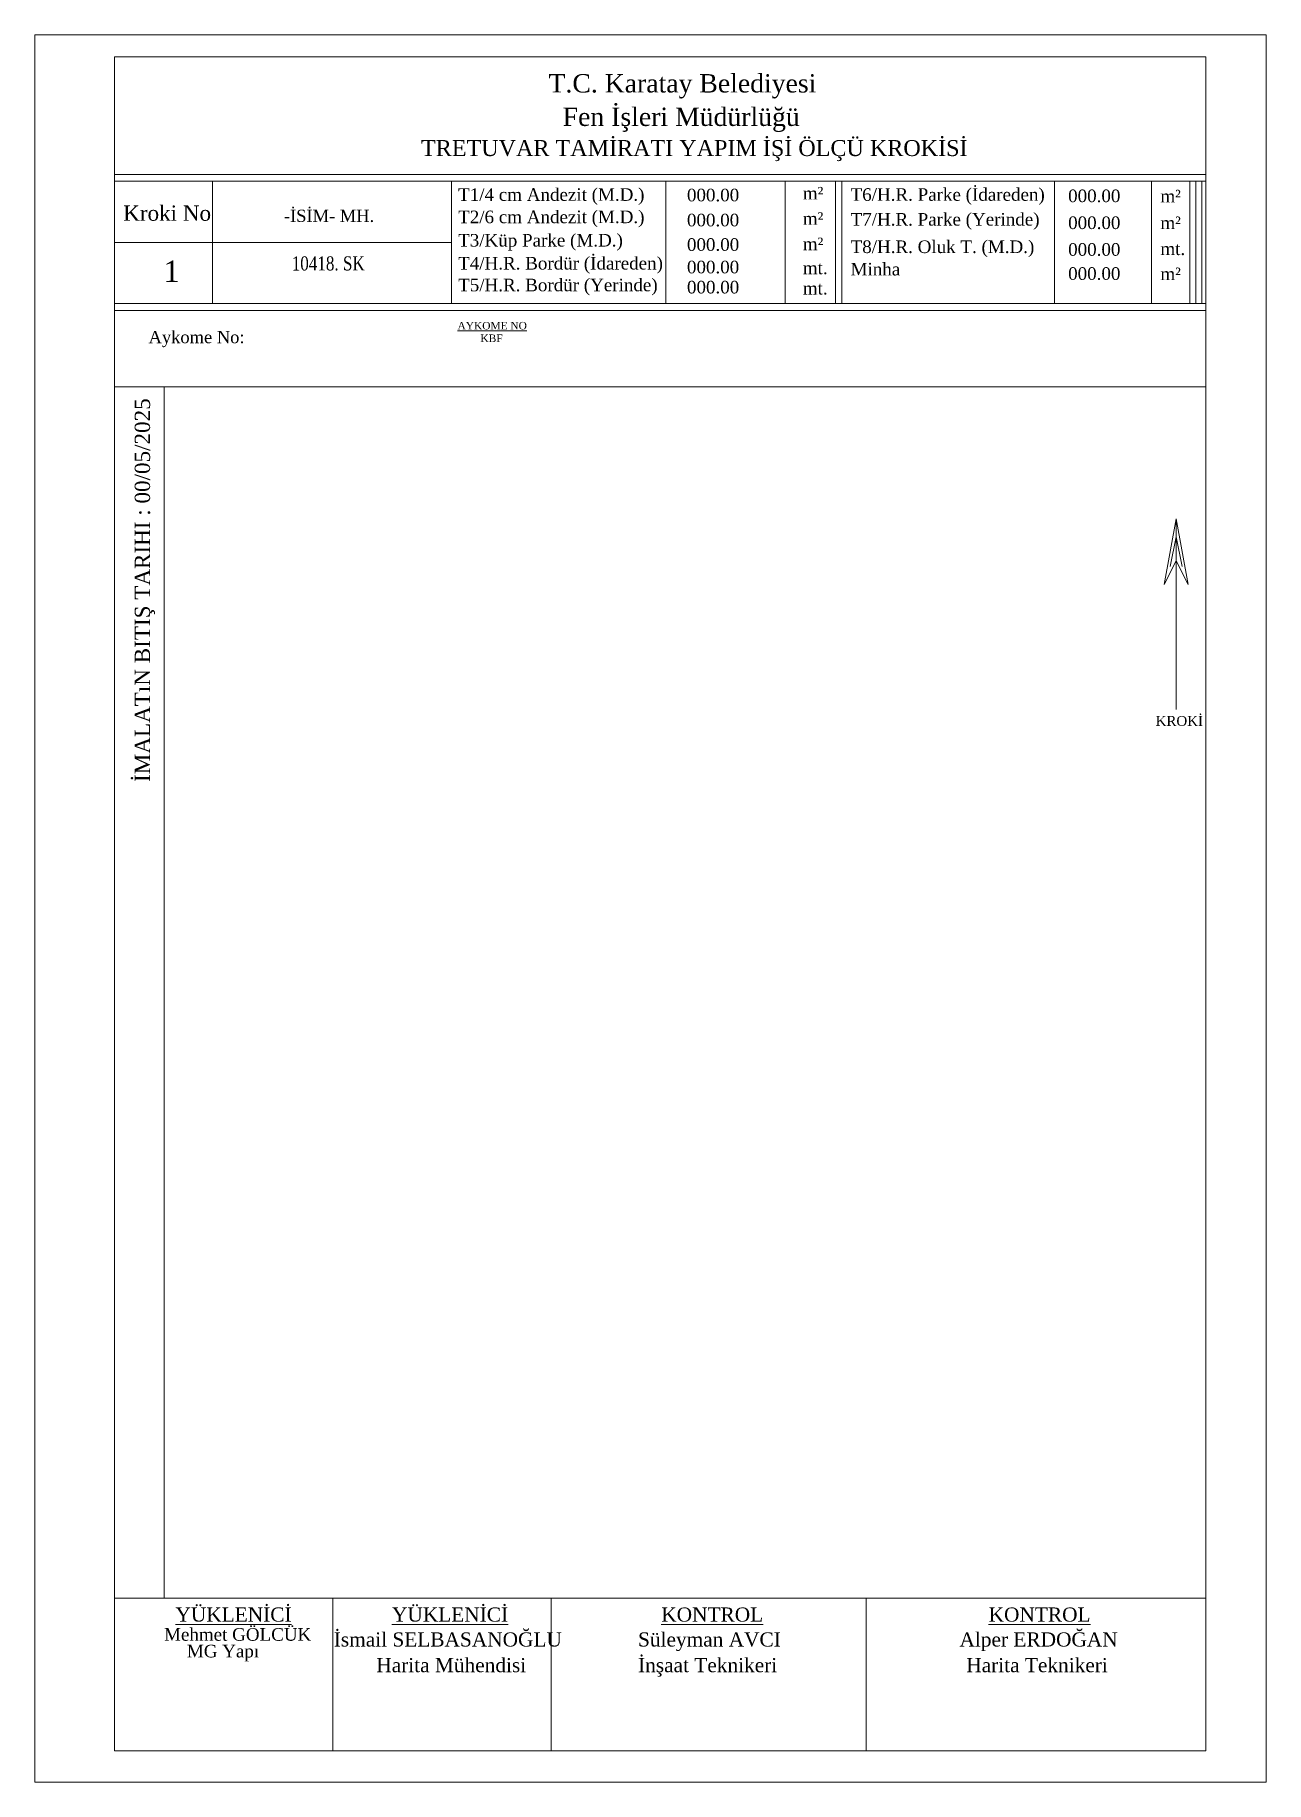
# Model space of a CAD drawing. Header units: metres. Extents: x -16.6 to 35.3, y -28 to 45.8.
import ezdxf

# ---------------------------------------------------------------- set-up
doc = ezdxf.new("R2010")
doc.units = ezdxf.units.M
doc.layers.add('CIZPEN', color=7, linetype='Continuous', lineweight=0, plot=False)
for name, color, linetype, lineweight in [('T_1_ANDEZİT_4CM', 232, 'Continuous', 5), ('T_2_ANDEZİT_6CM', 212, 'Continuous', 0), ('T_3_KÜP_PARKE', 85, 'Continuous', 5), ('T_4_İDRDN_BORDÜR', 1, 'Continuous', 5), ('T_5_YERİNDE_BORDÜR', 126, 'Continuous', 0), ('T_6_İDAREDEN_KLTPRK', 52, 'Continuous', 0), ('T_7_YERİNDE_KLTPRK', 152, 'Continuous', 0), ('T_8_OLUK_TAŞI', 40, 'Continuous', 0), ('T_KLIŞE', 18, 'Continuous', 0), ('T_KUTUCUK', 18, 'Continuous', 0), ('T_MİNHA', 18, 'Continuous', 0)]:
    doc.layers.add(name, color=color, linetype=linetype, lineweight=lineweight)
doc.styles.get("Standard").update_dxf_attribs({"font": 'times.ttf'})

# ---------------------------------------------------------------- blocks, each defined once
blk = doc.blocks.new('101')
at = {"layer": 'T_KLIŞE'}
for p, q in [((0, 45), (-2.8125, 29.53125)), ((2.8125, 29.53125), (0, 45)), ((0, 0), (0, 45)), ((0, 40.78125), (-1.40625, 33.75)), ((0, 40.78125), (1.40625, 33.75)), ((-2.8125, 29.53125), (0, 35.15625)), ((0, 35.15625), (2.8125, 29.53125))]:
    blk.add_line(p, q, dxfattribs=at)

msp = doc.modelspace()

# ---------------------------------------------------------------- linework, layer by layer
at = {"layer": 'CIZPEN'}
msp.add_lwpolyline([(-16.637, -27.954), (35.335, -27.954), (35.335, 45.799), (-16.637, 45.799), (-16.637, -27.954)], dxfattribs=at)
at = {"layer": 'T_KLIŞE'}
for p, q in [((32.791, 44.88), (-13.274, 44.88)), ((-13.274, -26.64), (-13.274, 44.88)), ((32.791, -26.64), (32.791, 44.88)), ((-13.274, 39.913), (32.791, 39.913)), ((-13.274, 39.622), (32.791, 39.622)), ((-9.143, 39.622), (-9.143, 34.458)), ((0.952, 39.622), (0.952, 34.458)), ((0.952, 39.622), (0.952, 34.458)), ((9.998, 39.622), (9.998, 34.458)), ((15.039, 39.622), (15.039, 34.458)), ((15.039, 39.622), (15.039, 34.458)), ((17.165, 39.622), (17.165, 34.458)), ((17.165, 39.622), (17.165, 34.458)), ((17.421, 39.622), (17.421, 34.458)), ((17.421, 39.622), (17.421, 34.458)), ((26.401, 39.622), (26.401, 34.458)), ((30.499, 39.622), (30.499, 34.458)), ((30.499, 39.622), (30.499, 34.458)), ((32.113, 39.622), (32.113, 34.458)), ((32.113, 39.622), (32.113, 34.458)), ((32.369, 39.622), (32.369, 34.458)), ((32.369, 39.622), (32.369, 34.458)), ((32.624, 39.622), (32.624, 34.458)), ((32.624, 39.622), (32.624, 34.458)), ((32.791, 39.622), (32.791, 34.458)), ((32.791, 39.622), (32.791, 34.458)), ((-13.274, 37.04), (0.952, 37.04)), ((-13.274, 34.458), (32.791, 34.458)), ((-13.274, 34.167), (32.791, 34.167)), ((-13.274, 30.951), (32.791, 30.951)), ((-11.18, -20.184), (-11.18, 30.951)), ((-13.274, -20.184), (32.791, -20.184)), ((-13.274, -20.184), (32.791, -20.184)), ((-4.061, -26.64), (-4.061, -20.184)), ((5.152, -26.64), (5.152, -20.184)), ((5.152, -20.184), (18.455, -20.184)), ((18.455, -20.184), (18.455, -26.64)), ((18.455, -20.184), (32.791, -20.184)), ((-13.274, -26.64), (32.791, -26.64)), ((-13.274, -26.64), (32.791, -26.64))]:
    msp.add_line(p, q, dxfattribs=at)
msp.add_polyline3d([(-11.18, 30.951, 0), (-11.18, -20.184, 0), (32.791, -20.184, 0), (32.791, 30.951, 0), (-11.18, 30.951, 0)], close=True, dxfattribs=at)
at = {"layer": 'T_KUTUCUK'}
msp.add_polyline3d([(-11.18, -20.184, 0), (32.791, -20.184, 0), (32.791, 30.951, 0), (-11.18, 30.951, 0), (-11.18, -20.184, 0)], close=True, dxfattribs=at)

# ---------------------------------------------------------------- block references
at = {"layer": 'T_KLIŞE', "xscale": 0.178847074508667, "yscale": 0.178847074508667}
msp.add_blockref('101', (31.538, 17.317), dxfattribs=at)

# ---------------------------------------------------------------- texts
at = {"layer": 'T_1_ANDEZİT_4CM'}
for s, height, p in [('T1/4 cm Andezit (M.D.)', 0.53115, (1.229, 38.795)), ('000.00', 0.5312, (10.888, 38.775)), ('m²', 0.5312, (15.779, 38.853))]:
    msp.add_text(s, height=height, rotation=0.01487, dxfattribs=at).set_placement(p)
at = {"layer": 'T_2_ANDEZİT_6CM'}
for s, height, p in [('T2/6 cm Andezit (M.D.)', 0.53115, (1.23, 37.852)), ('000.00', 0.5312, (10.888, 37.719)), ('m²', 0.5312, (15.779, 37.784))]:
    msp.add_text(s, height=height, rotation=0.01487, dxfattribs=at).set_placement(p)
at = {"layer": 'T_3_KÜP_PARKE'}
for s, height, p in [('T3/Küp Parke (M.D.)', 0.53115, (1.23, 36.866)), ('000.00', 0.5312, (10.888, 36.685)), ('m²', 0.5312, (15.779, 36.713))]:
    msp.add_text(s, height=height, rotation=0.01487, dxfattribs=at).set_placement(p)
at = {"layer": 'T_4_İDRDN_BORDÜR'}
for s, height, p in [('T4/H.R. Bordür (İdareden)', 0.53115, (1.23, 35.895)), ('000.00', 0.5312, (10.888, 35.735)), ('mt.', 0.5312, (15.78, 35.699))]:
    msp.add_text(s, height=height, rotation=0.01487, dxfattribs=at).set_placement(p)
at = {"layer": 'T_5_YERİNDE_BORDÜR'}
for s, height, p in [('T5/H.R. Bordür (Yerinde)', 0.53115, (1.23, 34.977)), ('000.00', 0.5312, (10.889, 34.887)), ('mt.', 0.5312, (15.78, 34.842))]:
    msp.add_text(s, height=height, rotation=0.01487, dxfattribs=at).set_placement(p)
at = {"layer": 'T_6_İDAREDEN_KLTPRK'}
for s, height, p in [('T6/H.R. Parke (İdareden)', 0.53115, (17.796, 38.797)), ('000.00', 0.5312, (26.98, 38.74)), ('m²', 0.5312, (30.873, 38.73))]:
    msp.add_text(s, height=height, rotation=0.01487, dxfattribs=at).set_placement(p)
at = {"layer": 'T_7_YERİNDE_KLTPRK'}
for s, height, p in [('T7/H.R. Parke (Yerinde)', 0.53115, (17.797, 37.749)), ('000.00', 0.5312, (26.981, 37.605)), ('m²', 0.5312, (30.874, 37.603))]:
    msp.add_text(s, height=height, rotation=0.01487, dxfattribs=at).set_placement(p)
at = {"layer": 'T_8_OLUK_TAŞI'}
for s, height, p in [('T8/H.R. Oluk T. (M.D.)', 0.53115, (17.797, 36.591)), ('000.00', 0.5312, (26.981, 36.478)), ('mt.', 0.5312, (30.874, 36.508))]:
    msp.add_text(s, height=height, rotation=0.01487, dxfattribs=at).set_placement(p)
at = {"layer": 'T_KLIŞE'}
for s, height, p in [('T.C. Karatay Belediyesi', 0.77464, (5.044, 43.37)), ('Fen İşleri Müdürlüğü', 0.77464, (5.641, 41.957)), ('TRETUVAR TAMİRATI YAPIM İŞİ ÖLÇÜ KROKİSİ', 0.6731, (-0.337, 40.688)), ('Kroki No', 0.6455, (-12.911, 37.954)), ('-İSİM- MH.', 0.5164, (-6.128, 37.905)), ('1', 0.904, (-11.211, 35.371)), ('Aykome No: ', 0.51642, (-11.84, 32.787)), ('%%UAYKOME NO', 0.31854, (1.203, 33.367)), ('KBF', 0.3185, (2.171, 32.836)), ('KROKİ', 0.4173, (30.675, 16.632)), ('%%UYÜKLENİCİ', 0.59616, (-10.704, -21.18)), ('%%UYÜKLENİCİ', 0.59616, (-1.564, -21.18)), ('%%UKONTROL', 0.5962, (9.804, -21.18)), ('%%UKONTROL', 0.5962, (23.623, -21.18)), ('Mehmet GÖLCÜK', 0.5309, (-11.185, -21.987)), ('İsmail SELBASANOĞLU', 0.59616, (-4.022, -22.232)), ('Süleyman AVCI', 0.59616, (8.823, -22.232)), ('Alper ERDOĞAN', 0.59616, (22.394, -22.232)), ('MG Yapı ', 0.5309, (-10.223, -22.691)), ('Harita Mühendisi', 0.59616, (-2.226, -23.315)), ('İnşaat Teknikeri', 0.59616, (8.823, -23.315)), ('Harita Teknikeri', 0.59616, (22.68, -23.315))]:
    msp.add_text(s, height=height, dxfattribs=at).set_placement(p)
at = {"layer": 'T_KLIŞE', "lineweight": 9, "width": 0.8}
msp.add_text('10418. SK', height=0.5962, rotation=0.05396, dxfattribs=at).set_placement((-5.796, 35.855))
at = {"layer": 'T_KLIŞE'}
msp.add_text('İMALATıN BITIŞ TARIHI : 00/05/2025', height=0.64553, rotation=90, dxfattribs=at).set_placement((-11.779, 14.265))
at = {"layer": 'T_MİNHA'}
for s, p in [('Minha', (17.797, 35.647)), ('000.00', (26.981, 35.46)), ('m²', (30.874, 35.448))]:
    msp.add_text(s, height=0.5312, rotation=0.01487, dxfattribs=at).set_placement(p)

doc.saveas('drawing.dxf')
